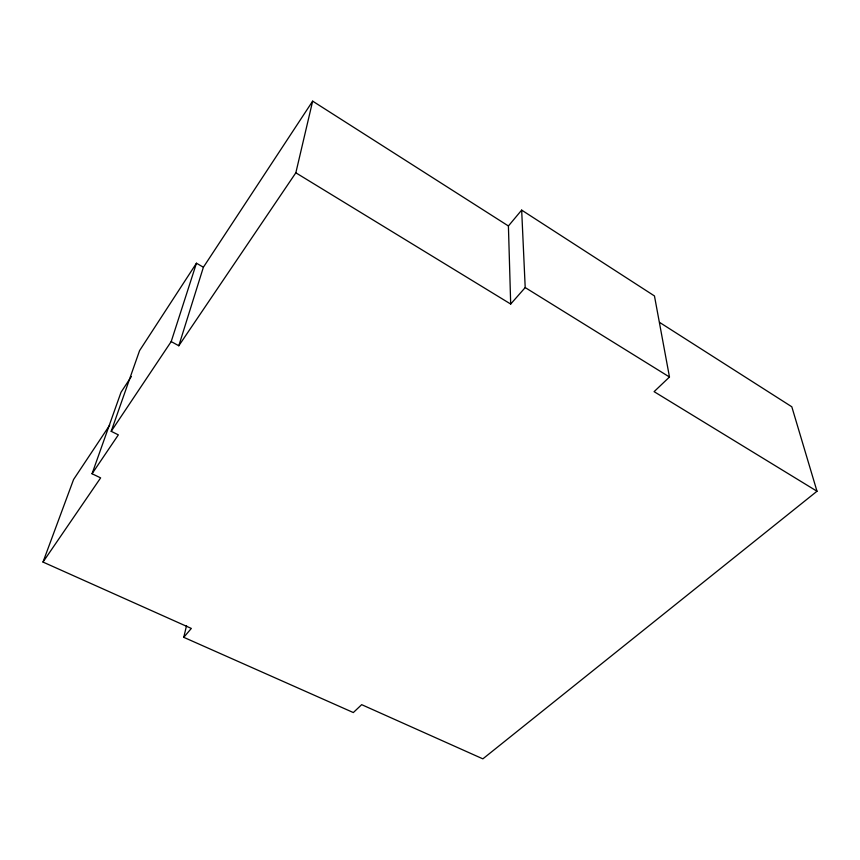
<?xml version="1.0" encoding="UTF-8"?>
<svg xmlns="http://www.w3.org/2000/svg" width="860" height="860" viewBox="0 0 860 860"><rect width="100%" height="100%" fill="white"/><g stroke="black" fill="none" stroke-linecap="round" stroke-linejoin="round"><path stroke-width="1.29" d="M295.84 172.806L312.653 101.147L508.41 225.976L510.69 304.042L295.84 172.806L178.805 345.763L171.194 341.581L196.456 263.214L203.39 267.234L178.805 345.763M659.663 322.446L791.813 406.78L817 491.243L482.858 758.853L361.673 704.663L353.331 712.553L183.76 637.324L186.545 625.586M183.76 637.324L191.339 628.434L43 562.064L100.631 477.88L92.052 473.752L118.347 434.859L111.198 431.312L139.578 350.622L196.456 263.214M92.052 473.752L121.034 392.246L131.365 376.519M43 562.064L73.573 479.514L109.725 425.119M203.39 267.234L312.653 101.147M111.198 431.312L171.194 341.581M508.41 225.976L521.665 210.109L654.46 295.947L669.478 377.013L654.095 391.655L817 491.243M510.69 304.042L525.202 287.573L521.665 210.109M525.202 287.573L669.478 377.013"/></g></svg>
